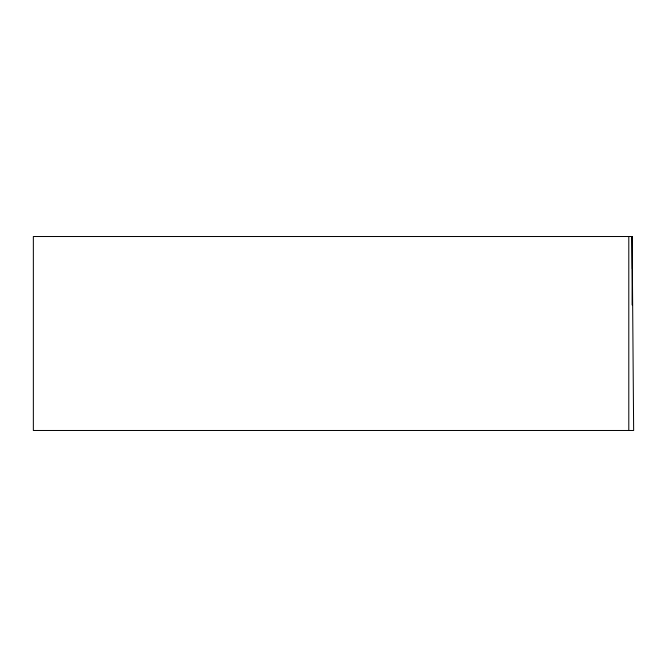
<?xml version="1.0" encoding="UTF-8"?>
<svg xmlns="http://www.w3.org/2000/svg" width="667" height="667" viewBox="0 0 667 667"><rect width="100%" height="100%" fill="white"/><g stroke="black" fill="none" stroke-linecap="round" stroke-linejoin="round"><path stroke-width="1" d="M632.366 268.843L632.249 236.518L33.35 236.518L33.35 430.482L633.65 430.482L632.116 236.518L632.116 304.977M628.798 236.518L628.798 430.482"/></g></svg>
